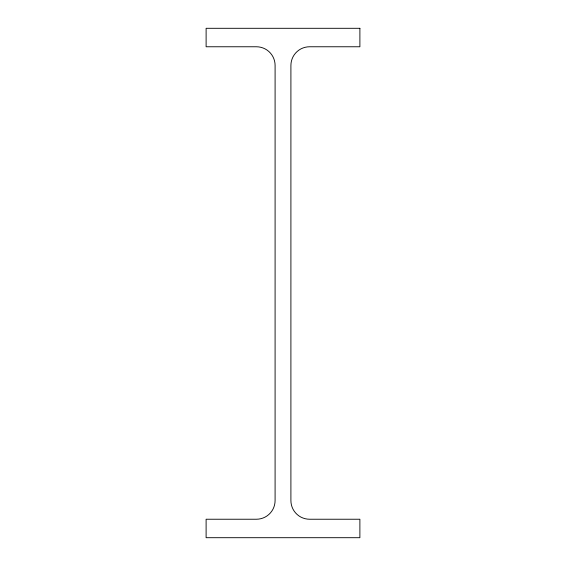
<?xml version="1.0" encoding="UTF-8"?>
<svg xmlns="http://www.w3.org/2000/svg" width="566" height="566" viewBox="0 0 566 566"><rect width="100%" height="100%" fill="white"/><g stroke="black" fill="none" stroke-linecap="round" stroke-linejoin="round"><path stroke-width="0.85" d="M359.891 28.3L206.116 28.3L206.116 46.766L256.419 46.766A18.678 18.678 0 0 1 275.097 65.444L275.09 500.556A18.678 18.678 0 0 1 256.412 519.234L206.109 519.234L206.109 537.7L359.884 537.7L359.884 519.234L309.581 519.234A18.678 18.678 0 0 1 290.903 500.556L290.91 65.444A18.678 18.678 0 0 1 309.588 46.766L359.891 46.766L359.891 28.3"/></g></svg>
